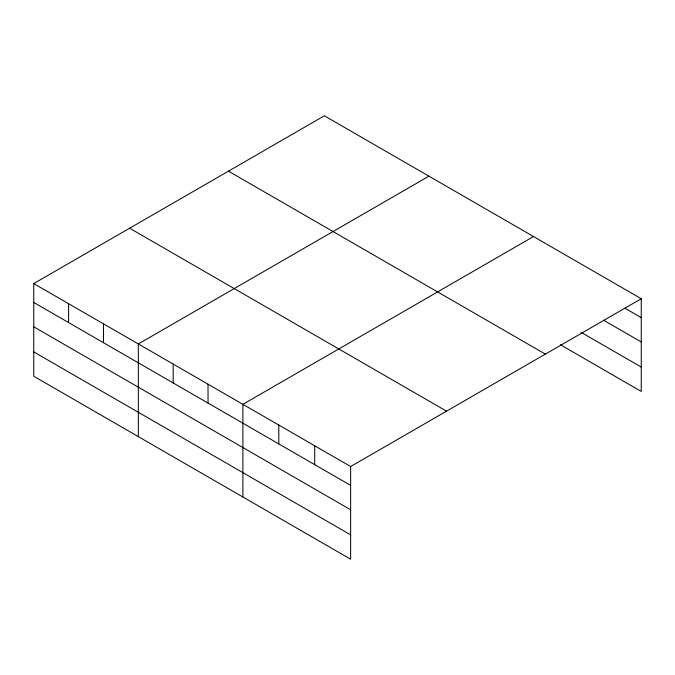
<?xml version="1.0" encoding="UTF-8"?>
<svg xmlns="http://www.w3.org/2000/svg" width="675" height="675" viewBox="0 0 675 675"><rect width="100%" height="100%" fill="white"/><g stroke="black" fill="none" stroke-linecap="round" stroke-linejoin="round"><path stroke-width="1.01" d="M350.637 509.76L350.637 466.526L33.75 283.576L33.75 376.253L350.637 559.204L350.637 509.76L33.75 326.81M560.444 344.773L641.25 391.424L641.25 298.747L324.363 115.796L33.75 283.576M428.937 176.167L138.324 343.955L138.324 436.632M533.512 236.537L242.899 404.325L242.899 497.002M350.637 466.526L641.25 298.747M625.092 308.289L641.25 317.621M603.543 320.203L641.25 341.972M581.091 332.336L641.25 367.065M228.462 171.163L545.349 354.113M129.651 228.209L446.538 411.159M33.75 302.451L350.637 485.401M33.75 351.903L350.637 534.853M314.719 445.795L314.719 464.67M278.809 425.056L278.809 443.939M208.035 384.202L208.035 403.076M173.18 364.078L173.18 382.953M103.469 323.823L103.469 342.698M68.605 303.699L68.605 322.574"/></g></svg>
